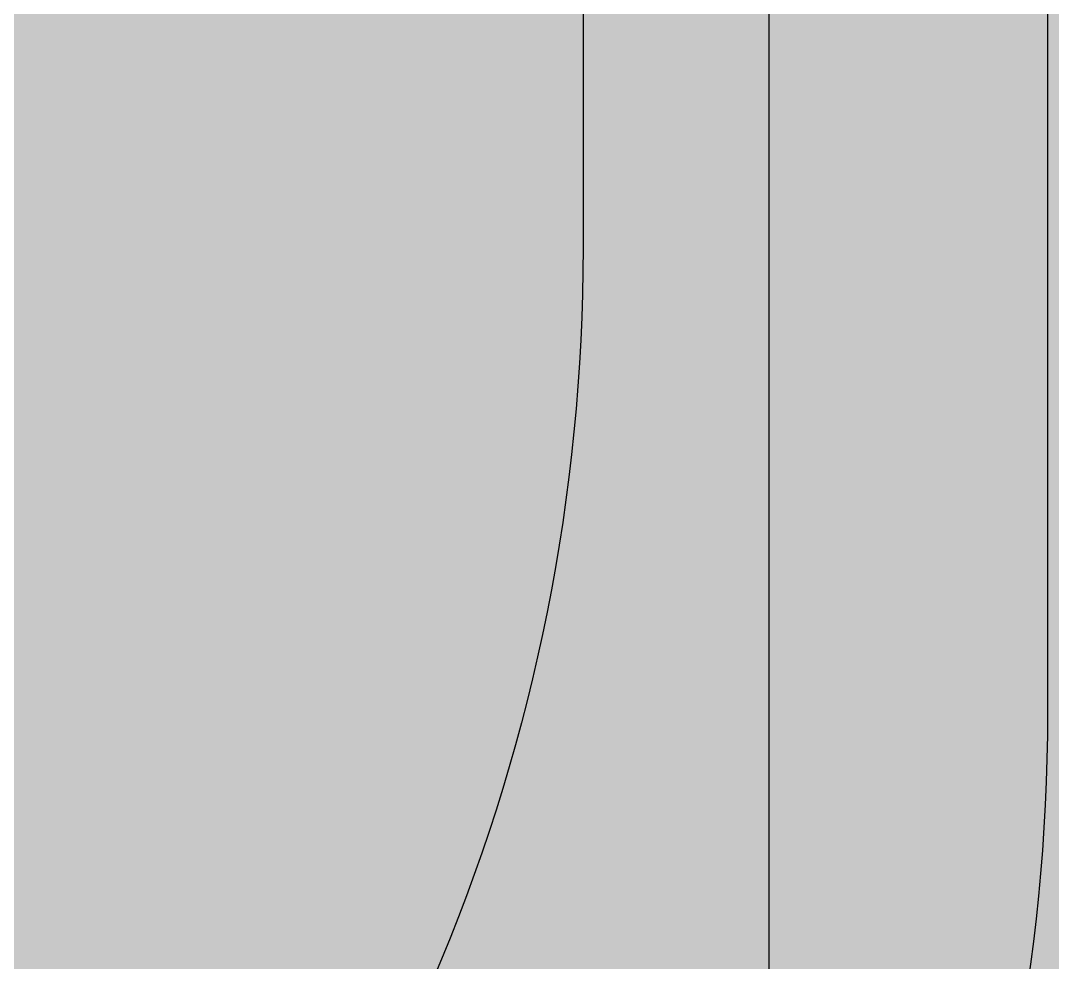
# Model space of a CAD drawing. Extents: x -23 to 289, y -67 to 135.
# Drawn here: x 155.2895 to 155.4005, y 106.0231 to 106.1245 of the extents above; entities that cross this region are included whole.
import ezdxf

# ---------------------------------------------------------------- set-up
doc = ezdxf.new("R2010")
doc.units = 0
doc.header["$MEASUREMENT"] = 0
for name, color, linetype in [('ASSEMBLY_OUTLINES_BTM', 191, 'CONTINUOUS'), ('ASSEMBLY_OUTLINES_TOP', 102, 'CONTINUOUS'), ('GENERATED_SILKSCREEN_TOP', 140, 'CONTINUOUS'), ('PART_PADS_SMD_BTM', 230, 'CONTINUOUS'), ('PLACEMENT_OUTLINES_BTM', 222, 'CONTINUOUS'), ('PLACEMENT_OUTLINES_TOP', 130, 'CONTINUOUS'), ('PLANE_SHAPES_LAYER_TOP', 150, 'CONTINUOUS'), ('SILKSCREEN_OUTLINES_BTM', 211, 'CONTINUOUS'), ('SILKSCREEN_OUTLINES_TOP', 150, 'CONTINUOUS'), ('SOLDERPASTE_PADS_BTM', 12, 'CONTINUOUS')]:
    doc.layers.add(name, color=color, linetype=linetype)

msp = doc.modelspace()

# ---------------------------------------------------------------- linework, layer by layer
at = {"layer": 'ASSEMBLY_OUTLINES_BTM'}
msp.add_lwpolyline([(153.62, 103.57), (153.62, 106.92), (155.37, 106.92), (155.37, 103.57)], close=True, dxfattribs=at)
at = {"layer": 'ASSEMBLY_OUTLINES_TOP', "const_width": 0.2}
msp.add_lwpolyline([(155, 116.5, -1), (191, 116.5, -1)], format="xyb", close=True, dxfattribs=at)
at = {"layer": 'ASSEMBLY_OUTLINES_TOP'}
msp.add_circle((173, 116.5), 18, dxfattribs=at)
at = {"layer": 'GENERATED_SILKSCREEN_TOP', "const_width": 0.15}
msp.add_lwpolyline([(191, 116.5, -0.188576), (186.22486, 104.28922, 0.000009), (186.22486, 104.28923, 12.661113), (181.78676, 100.79036, 0.000009), (181.78677, 100.79036, -3.681838), (191, 116.5)], format="xyb", dxfattribs=at)
at = {"layer": 'PART_PADS_SMD_BTM'}
msp.add_lwpolyline([(153.6, 107.25, -0.414214), (153.8, 107.45), (155.2, 107.45, -0.414214), (155.4, 107.25), (155.4, 106.05, -0.414214), (155.2, 105.85), (153.8, 105.85, -0.414214), (153.6, 106.05)], format="xyb", close=True, dxfattribs=at)
at = {"layer": 'PLACEMENT_OUTLINES_BTM'}
msp.add_lwpolyline([(153.62, 103.57), (153.62, 106.92), (155.37, 106.92), (155.37, 103.57)], close=True, dxfattribs=at)
at = {"layer": 'PLACEMENT_OUTLINES_TOP'}
msp.add_circle((173, 116.5), 18, dxfattribs=at)
at = {"layer": 'PLANE_SHAPES_LAYER_TOP'}
msp.add_solid([(153, 101), (163.25, 101), (153, 111.5), (163.25, 111.5)], dxfattribs=at)
at = {"layer": 'SILKSCREEN_OUTLINES_BTM'}
msp.add_lwpolyline([(153.62, 103.57), (153.62, 106.92), (155.37, 106.92), (155.37, 103.57)], close=True, dxfattribs=at)
at = {"layer": 'SILKSCREEN_OUTLINES_TOP'}
msp.add_circle((173, 116.5), 18, dxfattribs=at)
msp.add_circle((173, 116.5), 18, dxfattribs=at)
at = {"layer": 'SOLDERPASTE_PADS_BTM'}
msp.add_lwpolyline([(153.65, 107.2, -0.414214), (153.85, 107.4), (155.15, 107.4, -0.414214), (155.35, 107.2), (155.35, 106.1, -0.414214), (155.15, 105.9), (153.85, 105.9, -0.414214), (153.65, 106.1)], format="xyb", close=True, dxfattribs=at)

doc.saveas('drawing.dxf')
